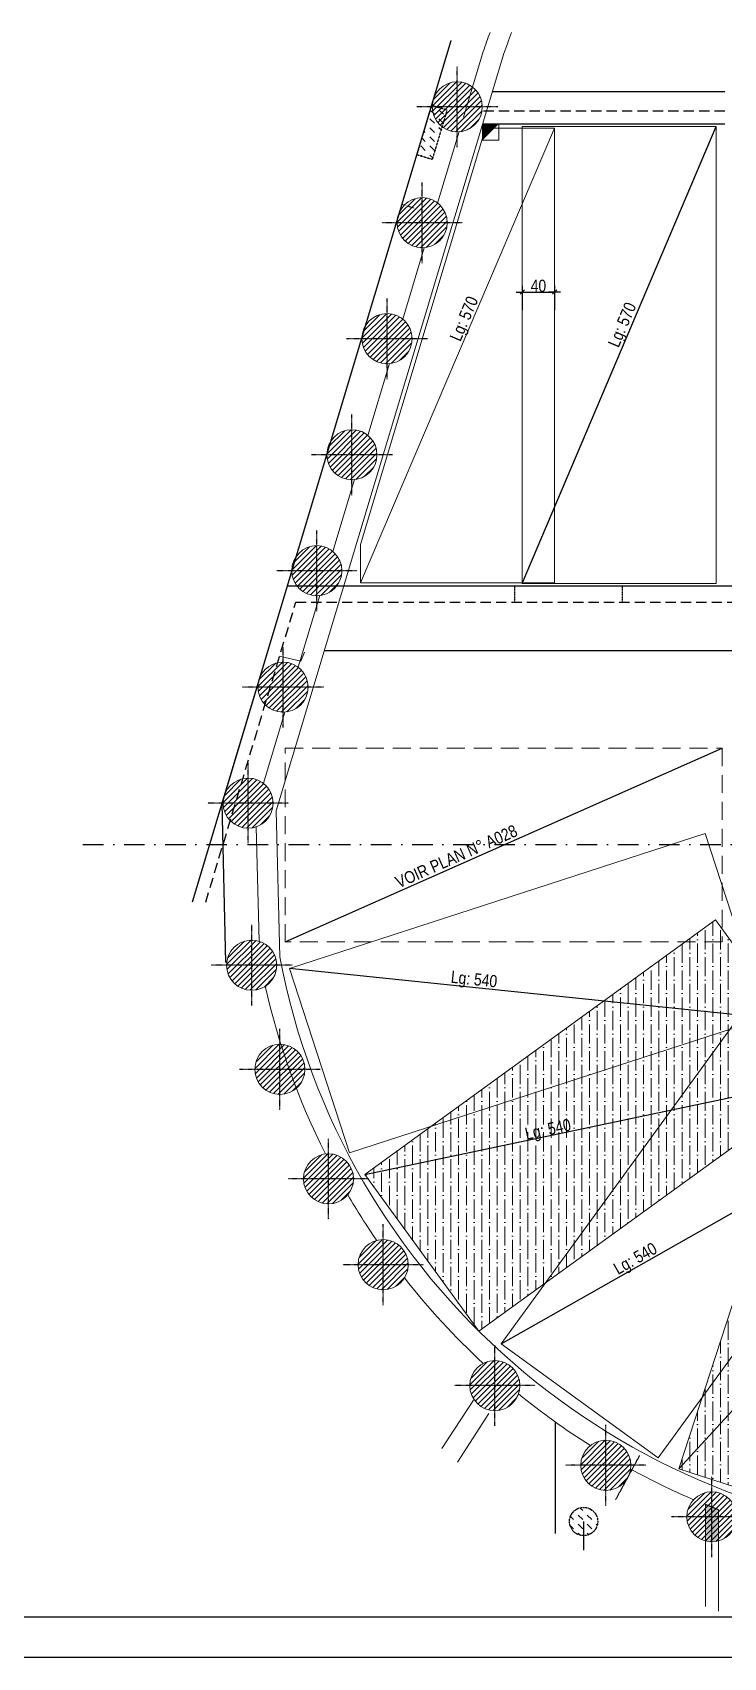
# Model space of a CAD drawing. Header units: metres. Extents: x 41786 to 48013, y -141861 to -137661.
# Drawn here: x 44625 to 45479, y -141861 to -139849 of the extents above; entities that cross this region are included whole.
import ezdxf

# ---------------------------------------------------------------- set-up
doc = ezdxf.new("R2010")
doc.units = ezdxf.units.M
doc.header["$PDMODE"] = 65
for name, pattern in [('CACHE2', [4.7625, 3.175, -1.5875]), ('CACHEx2', [19.05, 12.7, -6.35]), ('INTERROMPU2', [9.525, 6.35, -3.175]), ('TIRETPTX2', [50.8, 25.4, -12.7, 0, -12.7]), ('VW-01', [0.41656, 0.20828, -0.20828])]:
    doc.linetypes.add(name, pattern=pattern)
for name, color, linetype in [('01-Cad  2', 1, 'Continuous'), ('01_cote_gen', 4, 'Continuous'), ('01_isolant ext', 2, 'TIRETPTX2'), ('01_linteaux', 3, 'Continuous'), ('01_murs_coup', 5, 'Continuous'), ('01_murs_sup', 2, 'INTERROMPU2'), ('01_poch_BN', 9, 'Continuous'), ('01_poch_murs', 251, 'Continuous'), ('01_texte', 230, 'Continuous'), ('AA_COTES', 2, 'Continuous')]:
    doc.layers.add(name, color=color, linetype=linetype)
for name, color, linetype, lineweight in [('01_PIEUX', 5, 'Continuous', 60), ('01_résv', 32, 'Continuous', 9), ('B Général', 7, 'Continuous', 5)]:
    doc.layers.add(name, color=color, linetype=linetype, lineweight=lineweight)
doc.styles.add('ARIAL NA', font='ARIALN.TTF')
doc.styles.add('STYLE2', font='ARIALN.TTF')
doc.dimstyles.new('JB50', dxfattribs={"dimscale": 0.1, "dimtxt": 150, "dimasz": 15, "dimexe": 0.1, "dimexo": 0.1, "dimgap": 0.09, "dimtad": 1, "dimdec": 1, "dimdsep": 46, "dimtxsty": 'STYLE2', "dimblk1": 'BOND_G', "dimblk2": 'BOND_D', "dimsah": 1, "dimcen": 1.5, "dimdle": 0.01, "dimse1": 1, "dimse2": 1, "dimclrd": 4, "dimclre": 2, "dimclrt": 6, "dimazin": 2, "dimtfac": 2.333333, "dimtdec": 1, "dimtix": 1, "dimtmove": 2, "dimatfit": 3, "dimldrblk": 'BOND_G', "dimfxl": 1, "dimtolj": 1, "dimtzin": 0, "dimarcsym": 0})
pattern_1 = [(90, (2575.188, 0), (-9.525, 16.66875), [23.8125, -4.7625, 0, -4.7625])]

# ---------------------------------------------------------------- blocks, each defined once
blk = doc.blocks.new('BOND_G')
at = {"layer": 'AA_COTES', "color": 0}
for p, q in [((0, -5), (0, 15)), ((5, 0), (-5, 0)), ((1.8, 1.8), (-1.8, -1.8))]:
    blk.add_line(p, q, dxfattribs=at)
blk = doc.blocks.new('BOND_D')
at = {"layer": 'AA_COTES', "color": 0}
for p, q in [((5, 0), (-5, 0)), ((-1.8, -1.8), (1.8, 1.8)), ((0, 5), (0, -15))]:
    blk.add_line(p, q, dxfattribs=at)
blk = doc.blocks.new('*D22')
at = {"layer": '01_cote_gen', "color": 4, "lineweight": -2, "ltscale": 5, "transparency": 16777216}
blk.add_line((45232.1, -140170.7), (45269.1, -140170.7), dxfattribs=at)
at = {"layer": 'DEFPOINTS', "color": 0, "lineweight": 0, "ltscale": 5, "transparency": 16777216}
for p in [(45270.6, -140170.7), (45230.6, -140201.1), (45270.6, -140201.1)]:
    blk.add_point(p, dxfattribs=at)
at = {"layer": '01_cote_gen', "color": 4, "lineweight": -2, "ltscale": 5, "transparency": 16777216, "xscale": 1.5, "yscale": 1.5, "zscale": 1.5, "rotation": 180}
blk.add_blockref('BOND_G', (45230.6, -140170.7), dxfattribs=at)
at = {"layer": '01_cote_gen', "color": 4, "lineweight": -2, "ltscale": 5, "transparency": 16777216, "xscale": 1.5, "yscale": 1.5, "zscale": 1.5}
blk.add_blockref('BOND_D', (45270.6, -140170.7), dxfattribs=at)
at = {"layer": '01_cote_gen', "color": 6, "lineweight": 0, "ltscale": 5, "transparency": 16777216, "insert": (45250.6, -140163.1), "char_height": 15, "attachment_point": 5, "style": 'STYLE2'}
blk.add_mtext('\\A1;40', dxfattribs=at)

msp = doc.modelspace()

# ---------------------------------------------------------------- hatches: boundary and pattern name
at = {"layer": '01_murs_sup'}
h = msp.add_hatch(dxfattribs=at)
h.set_pattern_fill('DASH', color=256, scale=2.5, angle=135)
h.set_pattern_definition([(135, (45290.317, -130353.021), (-11.22532, 9e-16), [7.9375, -7.9375])])
h.paths.add_polyline_path([(45137.63, -139945.38), (45118.48, -139939.63), (45100.16, -140000.66), (45119.31, -140006.41)])
at = {"layer": '01_murs_sup', "ltscale": 3}
h = msp.add_hatch(dxfattribs=at)
h.set_pattern_fill('DASH', color=256, scale=2.5, angle=135)
h.set_pattern_definition([(135, (22989.409, -130375.017), (-11.2253202, 9e-16), [7.9375, -7.9375])])
h.paths.add_polyline_path([(45323.99, -141692.44, 0.4690029), (45303.3, -141675.23), (45289.92, -141698.05, 0.8486961)])
h.paths.add_polyline_path([(45303.3, -141675.23, 0.3614677), (45288.99, -141692.44, 0.0818436), (45289.92, -141698.05)])
at = {"layer": '01_poch_murs'}
h = msp.add_hatch(dxfattribs=at)
h.set_pattern_fill('ANSI31', color=256, scale=1.5)
h.set_pattern_definition([(45, (26941.55, -131238.1925), (-3.367596, 3.367596), [])])
h.paths.add_polyline_path([(45150.24, -139910.46, 0.4142136), (45119.24, -139941.46), (45150.24, -139941.46)])
h.paths.add_polyline_path([(45150.24, -139941.46), (45119.24, -139941.46, 0.4142136), (45150.24, -139972.46)])
h.paths.add_polyline_path([(45150.24, -139910.46), (45150.24, -139941.46), (45181.24, -139941.46, 0.4142136)])
h.paths.add_polyline_path([(45181.24, -139941.46), (45150.24, -139941.46), (45150.24, -139972.46, 0.4142136)])
h = msp.add_hatch(dxfattribs=at)
h.set_pattern_fill('ANSI31', color=256, scale=1.5)
h.set_pattern_definition([(45, (26898.1426, -131381.6546), (-3.367596, 3.367596), [])])
h.paths.add_polyline_path([(45106.83, -140053.92, 0.4142136), (45075.83, -140084.92), (45106.83, -140084.92)])
h.paths.add_polyline_path([(45106.83, -140084.92), (45075.83, -140084.92, 0.4142136), (45106.83, -140115.92)])
h.paths.add_polyline_path([(45106.83, -140053.92), (45106.83, -140084.92), (45137.83, -140084.92, 0.4142136)])
h.paths.add_polyline_path([(45137.83, -140084.92), (45106.83, -140084.92), (45106.83, -140115.92, 0.4142136)])
h = msp.add_hatch(dxfattribs=at)
h.set_pattern_fill('ANSI31', color=256, scale=1.5)
h.set_pattern_definition([(45, (26854.702, -131525.2266), (-3.367596, 3.367596), [])])
h.paths.add_polyline_path([(45063.39, -140197.49, 0.4142136), (45032.39, -140228.49), (45063.39, -140228.49)])
h.paths.add_polyline_path([(45063.39, -140228.49), (45032.39, -140228.49, 0.4142136), (45063.39, -140259.49)])
h.paths.add_polyline_path([(45063.39, -140197.49), (45063.39, -140228.49), (45094.39, -140228.49, 0.4142136)])
h.paths.add_polyline_path([(45094.39, -140228.49), (45063.39, -140228.49), (45063.39, -140259.49, 0.4142136)])
h = msp.add_hatch(dxfattribs=at)
h.set_pattern_fill('ANSI31', color=256, scale=1.5)
h.set_pattern_definition([(45, (26811.2617, -131668.7986), (-3.367596, 3.367596), [])])
h.paths.add_polyline_path([(45019.95, -140341.07, 0.4142136), (44988.95, -140372.07), (45019.95, -140372.07)])
h.paths.add_polyline_path([(45019.95, -140372.07), (44988.95, -140372.07, 0.4142136), (45019.95, -140403.07)])
h.paths.add_polyline_path([(45019.95, -140341.07), (45019.95, -140372.07), (45050.95, -140372.07, 0.4142136)])
h.paths.add_polyline_path([(45050.95, -140372.07), (45019.95, -140372.07), (45019.95, -140403.07, 0.4142136)])
h = msp.add_hatch(dxfattribs=at)
h.set_pattern_fill('ANSI31', color=256, scale=1.5)
h.set_pattern_definition([(45, (26767.8213, -131812.3707), (-3.367596, 3.367596), [])])
h.paths.add_polyline_path([(44976.51, -140484.64, 0.4142136), (44945.51, -140515.64), (44976.51, -140515.64)])
h.paths.add_polyline_path([(44976.51, -140515.64), (44945.51, -140515.64, 0.4142136), (44976.51, -140546.64)])
h.paths.add_polyline_path([(44976.51, -140484.64), (44976.51, -140515.64), (45007.51, -140515.64, 0.4142136)])
h.paths.add_polyline_path([(45007.51, -140515.64), (44976.51, -140515.64), (44976.51, -140546.64, 0.4142136)])
h = msp.add_hatch(dxfattribs=at)
h.set_pattern_fill('ANSI31', color=256, scale=1.5)
h.set_pattern_definition([(45, (26726.0337, -131956.4337), (-3.367596, 3.367596), [])])
h.paths.add_polyline_path([(44934.73, -140628.7, 0.4142136), (44903.73, -140659.7), (44934.73, -140659.7)])
h.paths.add_polyline_path([(44934.73, -140659.7), (44903.73, -140659.7, 0.4142136), (44934.73, -140690.7)])
h.paths.add_polyline_path([(44934.73, -140628.7), (44934.73, -140659.7), (44965.73, -140659.7, 0.4142136)])
h.paths.add_polyline_path([(44965.73, -140659.7), (44934.73, -140659.7), (44934.73, -140690.7, 0.4142136)])
h = msp.add_hatch(dxfattribs=at)
h.set_pattern_fill('ANSI31', color=256, scale=1.5)
h.set_pattern_definition([(45, (26682.8776, -132100.101), (-3.367596, 3.367596), [])])
h.paths.add_polyline_path([(44891.57, -140772.37, 0.4142136), (44860.57, -140803.37), (44891.57, -140803.37)])
h.paths.add_polyline_path([(44891.57, -140803.37), (44860.57, -140803.37, 0.4142136), (44891.57, -140834.37)])
h.paths.add_polyline_path([(44891.57, -140772.37), (44891.57, -140803.37), (44922.57, -140803.37, 0.4142136)])
h.paths.add_polyline_path([(44922.57, -140803.37), (44891.57, -140803.37), (44891.57, -140834.37, 0.4142136)])
at = {"layer": '01_poch_murs', "lineweight": 0, "ltscale": 5}
h = msp.add_hatch(dxfattribs=at)
h.set_pattern_fill('ANSI36', color=256, scale=3, angle=45)
h.set_pattern_definition(pattern_1)
h.paths.add_polyline_path([(45469.49, -140947.84), (45035.89, -141262.87), (45579.95, -141148.44), (45587.59, -141124.91), (45601.4, -141129.4)])
h.paths.add_polyline_path([(45573.23, -141169.13), (45579.95, -141148.44), (45035.89, -141262.87), (45176.96, -141457.03)])
h.paths.add_polyline_path([(45601.4, -141129.4), (45587.59, -141124.91), (45579.95, -141148.44), (45610.56, -141142)])
h.paths.add_polyline_path([(45233.03, -141230.28), (45298.63, -141216.26), (45292.52, -141187.69), (45226.93, -141201.71)], flags=24)
at = {"layer": '01_poch_murs'}
h = msp.add_hatch(dxfattribs=at)
h.set_pattern_fill('ANSI31', color=256, scale=1.5)
h.set_pattern_definition([(45, (26687.291, -132300.691), (-3.367596, 3.367596), [])])
h.paths.add_polyline_path([(44895.98, -140972.96, 0.4142136), (44864.98, -141003.96), (44895.98, -141003.96)])
h.paths.add_polyline_path([(44895.98, -141003.96), (44864.98, -141003.96, 0.4142136), (44895.98, -141034.96)])
h.paths.add_polyline_path([(44895.98, -140972.96), (44895.98, -141003.96), (44926.98, -141003.96, 0.4142136)])
h.paths.add_polyline_path([(44926.98, -141003.96), (44895.98, -141003.96), (44895.98, -141034.96, 0.4142136)])
h = msp.add_hatch(dxfattribs=at)
h.set_pattern_fill('ANSI31', color=256, scale=1.5)
h.set_pattern_definition([(45, (26722.186, -132429.513), (-3.367596, 3.367596), [])])
h.paths.add_polyline_path([(44930.88, -141101.78, 0.4142136), (44899.88, -141132.78), (44930.88, -141132.78)])
h.paths.add_polyline_path([(44930.88, -141132.78), (44899.88, -141132.78, 0.4142136), (44930.88, -141163.78)])
h.paths.add_polyline_path([(44930.88, -141101.78), (44930.88, -141132.78), (44961.88, -141132.78, 0.4142136)])
h.paths.add_polyline_path([(44961.88, -141132.78), (44930.88, -141132.78), (44930.88, -141163.78, 0.4142136)])
at = {"layer": '01_poch_murs', "lineweight": 0, "ltscale": 5}
h = msp.add_hatch(dxfattribs=at)
h.set_pattern_fill('ANSI36', color=256, scale=3, angle=45)
h.set_pattern_definition(pattern_1)
h.paths.add_polyline_path([(45610.56, -141142), (45579.95, -141148.44), (45573.23, -141169.13)], flags=17)
h.paths.add_polyline_path([(45601.4, -141129.4), (45610.56, -141142), (45573.23, -141169.13), (45424.37, -141627.26), (45794.8, -141222.09), (45787.22, -141198.74), (45800.92, -141194.29), (45800.92, -141194.22)])
h.paths.add_polyline_path([(45800.92, -141245.02), (45800.92, -141240.91), (45794.8, -141222.09), (45424.37, -141627.26), (45652.62, -141701.42)])
h.paths.add_polyline_path([(45808.45, -141221.83), (45801.73, -141214.52), (45801.03, -141215.29), (45801.03, -141241.24), (45801.59, -141242.96)])
h.paths.add_polyline_path([(45815.85, -141199.07), (45801.73, -141214.52), (45808.45, -141221.83)])
h.paths.add_polyline_path([(45815.85, -141199.07), (45801.03, -141194.26), (45801.03, -141213.76), (45801.73, -141214.52)])
h.paths.add_polyline_path([(45800.92, -141194.29), (45787.22, -141198.74), (45800.92, -141213.64)])
h.paths.add_polyline_path([(45787.22, -141198.74), (45794.8, -141222.09), (45800.92, -141215.4), (45800.92, -141213.64)])
h.paths.add_polyline_path([(45538.91, -141513.21), (45584.17, -141463.71), (45562.62, -141444), (45517.36, -141493.51)], flags=24)
at = {"layer": '01_poch_murs'}
h = msp.add_hatch(dxfattribs=at)
h.set_pattern_fill('ANSI31', color=256, scale=1.5)
h.set_pattern_definition([(45, (26782.2786, -132565.0075), (-3.367596, 3.367596), [])])
h.paths.add_polyline_path([(44990.97, -141237.28, 0.4142136), (44959.97, -141268.28), (44990.97, -141268.28)])
h.paths.add_polyline_path([(44990.97, -141268.28), (44959.97, -141268.28, 0.4142136), (44990.97, -141299.28)])
h.paths.add_polyline_path([(44990.97, -141237.28), (44990.97, -141268.28), (45021.97, -141268.28, 0.4142136)])
h.paths.add_polyline_path([(45021.97, -141268.28), (44990.97, -141268.28), (44990.97, -141299.28, 0.4142136)])
h = msp.add_hatch(dxfattribs=at)
h.set_pattern_fill('ANSI31', color=256, scale=1.5)
h.set_pattern_definition([(45, (26849.851, -132671.3017), (-3.367596, 3.367596), [])])
h.paths.add_polyline_path([(45058.54, -141343.57, 0.4142136), (45027.54, -141374.57), (45058.54, -141374.57)])
h.paths.add_polyline_path([(45058.54, -141374.57), (45027.54, -141374.57, 0.4142136), (45058.54, -141405.57)])
h.paths.add_polyline_path([(45058.54, -141343.57), (45058.54, -141374.57), (45089.54, -141374.57, 0.4142136)])
h.paths.add_polyline_path([(45089.54, -141374.57), (45058.54, -141374.57), (45058.54, -141405.57, 0.4142136)])
h = msp.add_hatch(dxfattribs=at)
h.set_pattern_fill('ANSI31', color=256, scale=1.5)
h.set_pattern_definition([(45, (26987.954, -132820.955), (-3.367596, 3.367596), [])])
h.paths.add_polyline_path([(45196.65, -141493.22, 0.4142136), (45165.65, -141524.22), (45196.65, -141524.22)])
h.paths.add_polyline_path([(45196.65, -141524.22), (45165.65, -141524.22, 0.4142136), (45196.65, -141555.22)])
h.paths.add_polyline_path([(45196.65, -141493.22), (45196.65, -141524.22), (45227.65, -141524.22, 0.4142136)])
h.paths.add_polyline_path([(45227.65, -141524.22), (45196.65, -141524.22), (45196.65, -141555.22, 0.4142136)])
h = msp.add_hatch(dxfattribs=at)
h.set_pattern_fill('ANSI31', color=256, scale=1.5)
h.set_pattern_definition([(45, (27125.2985, -132919.6327), (-3.367596, 3.367596), [])])
h.paths.add_polyline_path([(45333.99, -141591.9, 0.4142136), (45302.99, -141622.9), (45333.99, -141622.9)])
h.paths.add_polyline_path([(45333.99, -141622.9), (45302.99, -141622.9, 0.4142136), (45333.99, -141653.9)])
h.paths.add_polyline_path([(45333.99, -141591.9), (45333.99, -141622.9), (45364.99, -141622.9, 0.4142136)])
h.paths.add_polyline_path([(45364.99, -141622.9), (45333.99, -141622.9), (45333.99, -141653.9, 0.4142136)])
h = msp.add_hatch(dxfattribs=at)
h.set_pattern_fill('ANSI31', color=256, scale=1.5)
h.set_pattern_definition([(45, (27256.4294, -132983.306), (-3.367596, 3.367596), [])])
h.paths.add_polyline_path([(45465.12, -141655.57, 0.4142136), (45434.12, -141686.57), (45465.12, -141686.57)])
h.paths.add_polyline_path([(45465.12, -141686.57), (45434.12, -141686.57, 0.4142136), (45465.12, -141717.57)])
h.paths.add_polyline_path([(45465.12, -141655.57), (45465.12, -141686.57), (45496.12, -141686.57, 0.4142136)])
h.paths.add_polyline_path([(45496.12, -141686.57), (45465.12, -141686.57), (45465.12, -141717.57, 0.4142136)])
at = {"layer": '01_poch_murs', "ltscale": 3}
h = msp.add_hatch(color=256, dxfattribs=at)
h.dxf.hatch_style = 1
h.paths.add_polyline_path([(45473.12, -141689.66, -0.0023251), (45465.12, -141686.57), (45465.12, -141717.57, 0.0653474), (45473.12, -141716.52)])
h.paths.add_polyline_path([(45465.12, -141686.57), (45457.12, -141707.07), (45457.12, -141716.52, 0.0653474), (45465.12, -141717.57)])
h.paths.add_polyline_path([(45465.12, -141674.71), (45457.12, -141671.53), (45457.12, -141683.4, 0.0023336), (45465.12, -141686.57)])
h.paths.add_polyline_path([(45469.13, -141676.3), (45465.12, -141674.71), (45465.12, -141686.57)])
h.paths.add_polyline_path([(45465.12, -141686.57), (45457.12, -141686.57), (45457.12, -141707.07)])
h.paths.add_polyline_path([(45473.12, -141677.88), (45469.13, -141676.3), (45465.12, -141686.57), (45473.12, -141686.57)])
h.paths.add_polyline_path([(45457.12, -141683.4), (45457.12, -141686.57), (45465.12, -141686.57, -0.0023336)])
h.paths.add_polyline_path([(45473.12, -141686.57), (45465.12, -141686.57, 0.0023251), (45473.12, -141689.66)], flags=17)

# ---------------------------------------------------------------- linework, layer by layer
at = {"layer": '01-Cad  2'}
for p, q in [((46962.67, -141810.75), (41835.52, -141810.75)), ((46962.67, -141860.75), (41785.52, -141860.75))]:
    msp.add_line(p, q, dxfattribs=at)
at = {"layer": '01_isolant ext'}
msp.add_line((44687.22, -140854.64), (46778.54, -140854.64), dxfattribs=at)
at = {"layer": '01_linteaux'}
for p, q in [((45142.32, -139859.97), (44859.02, -140804.13)), ((45481.03, -139922.95), (45193.63, -139922.95)), ((45481.03, -139962.95), (45181.61, -139962.95)), ((45221, -140534.64), (44939.87, -140534.64)), ((45354.2, -140534.64), (45221, -140534.64)), ((45501.03, -140534.64), (45354.2, -140534.64)), ((45589.37, -140614.64), (44985.85, -140614.64))]:
    msp.add_line(p, q, dxfattribs=at)
at = {"layer": '01_linteaux', "linetype": 'TIRETPTX2', "ltscale": 0.01}
for p, q in [((45150.24, -139991.46), (45150.24, -139891.46)), ((45200.24, -139941.46), (45100.24, -139941.46)), ((45106.83, -140134.92), (45106.83, -140034.92)), ((45156.83, -140084.92), (45056.83, -140084.92)), ((45063.39, -140278.49), (45063.39, -140178.49)), ((45113.39, -140228.49), (45013.39, -140228.49)), ((45019.95, -140422.07), (45019.95, -140322.07)), ((45069.95, -140372.07), (44969.95, -140372.07)), ((44976.51, -140565.64), (44976.51, -140465.64)), ((45026.51, -140515.64), (44926.51, -140515.64)), ((44934.73, -140709.7), (44934.73, -140609.7)), ((44984.73, -140659.7), (44884.73, -140659.7)), ((44891.57, -140853.37), (44891.57, -140753.37)), ((44941.57, -140803.37), (44841.57, -140803.37)), ((44895.98, -141053.96), (44895.98, -140953.96)), ((44945.98, -141003.96), (44845.98, -141003.96)), ((44930.88, -141182.78), (44930.88, -141082.78)), ((44980.88, -141132.78), (44880.88, -141132.78)), ((44990.97, -141318.28), (44990.97, -141218.28)), ((45040.97, -141268.28), (44940.97, -141268.28)), ((45058.54, -141424.57), (45058.54, -141324.57)), ((45108.54, -141374.57), (45008.54, -141374.57)), ((45196.65, -141574.22), (45196.65, -141474.22)), ((45246.65, -141524.22), (45146.65, -141524.22)), ((45333.99, -141672.9), (45333.99, -141572.9)), ((45383.99, -141622.9), (45283.99, -141622.9)), ((45465.12, -141736.57), (45465.12, -141636.57)), ((45515.12, -141686.57), (45415.12, -141686.57))]:
    msp.add_line(p, q, dxfattribs=at)
at = {"layer": '01_linteaux', "linetype": 'Continuous'}
msp.add_line((44939.87, -140534.64), (44822.38, -140926.05), dxfattribs=at)
at = {"layer": '01_linteaux', "linetype": 'Continuous', "ltscale": 0.05}
for p, q in [((44859.02, -140804.13), (44863.77, -141000.47)), ((45271.49, -141569.23), (45271.49, -141707.23))]:
    msp.add_line(p, q, dxfattribs=at)
at = {"layer": '01_linteaux', "linetype": 'CACHEx2', "ltscale": 0.05}
msp.add_line((45346.18, -141665.39), (45375.78, -141610.91), dxfattribs=at)
at = {"layer": '01_murs_coup', "linetype": 'Continuous', "lineweight": 5}
for p, q in [((45207.87, -139875.54), (44926.26, -140813.02)), ((45182.29, -139872.92), (45157.82, -139954.48)), ((45152.48, -139972.07), (45125.99, -140060.55)), ((45230.56, -139965.95), (45470.56, -139965.95)), ((45230.56, -139965.95), (45230.56, -140531.64)), ((45470.56, -139965.95), (45470.56, -140531.64)), ((45109.41, -140115.82), (45082.84, -140204.35)), ((45066.34, -140259.35), (45039.69, -140348.16)), ((45023.27, -140402.89), (44996.54, -140491.97)), ((45470.56, -140531.64), (45230.56, -140531.64)), ((44980.2, -140546.42), (44953.59, -140635.1)), ((44936.92, -140690.62), (44910.44, -140778.78)), ((44926.26, -140813.02), (44930.62, -140993.45)), ((44901.73, -140832.66), (44905.15, -140974.35)), ((44942.69, -141007.91), (45456.92, -140840.83)), ((45456.92, -140840.83), (45531.08, -141069.08)), ((45016.86, -141236.16), (44942.69, -141007.91)), ((45204.5, -141472.43), (45514.52, -141045.73)), ((45531.08, -141069.08), (45016.86, -141236.16)), ((45708.68, -141186.8), (45398.67, -141613.5)), ((45398.67, -141613.5), (45204.5, -141472.43)), ((45457.12, -141797.53), (45457.12, -141671.53)), ((45473.12, -141803.21), (45473.12, -141677.88))]:
    msp.add_line(p, q, dxfattribs=at)
at = {"layer": '01_murs_coup', "linetype": 'CACHE2', "lineweight": 5, "ltscale": 7}
for p, q in [((44937.34, -140975.17), (44937.34, -140735.17)), ((44937.34, -140735.17), (45478.03, -140735.17)), ((45478.03, -140735.17), (45478.03, -140975.17)), ((45478.03, -140975.17), (44937.34, -140975.17))]:
    msp.add_line(p, q, dxfattribs=at)
at = {"layer": '01_murs_coup', "linetype": 'Continuous', "lineweight": 5}
for centre, radius, start, end in [((46317.83, -140269.26), 1202.73, 159.57348, 160.75961), ((46317.83, -140269.26), 1177.73, 159.11985, 160.46959), ((45801.03, -140827.94), 886, 190.7667, 343.38595), ((45801.03, -140827.94), 911, 192.81788, 206.71595), ((45801.03, -140827.94), 911, 210.33993, 214.54921), ((45801.03, -140827.94), 911, 218.17319, 227.22976), ((45801.03, -140827.94), 911, 230.85374, 237.75402), ((45801.03, -140827.94), 911, 241.378, 246.82221)]:
    msp.add_arc(centre, radius, start, end, dxfattribs=at)
at = {"layer": '01_murs_sup', "ltscale": 0.05}
for p, q in [((45118.48, -139939.63), (45100.16, -140000.66)), ((45118.48, -139939.63), (45137.63, -139945.38)), ((45137.63, -139945.38), (45119.31, -140006.41)), ((45100.16, -140000.66), (45119.31, -140006.41)), ((45100.16, -140000.66), (45119.31, -140006.41)), ((45221, -140534.64), (45221, -140554.64)), ((45354.2, -140534.64), (45354.2, -140554.64))]:
    msp.add_line(p, q, dxfattribs=at)
at = {"layer": '01_murs_sup', "ltscale": 2}
for p, q in [((45481.03, -139946.95), (45181.61, -139946.95)), ((44839.08, -140926.05), (44950.57, -140554.64)), ((44950.57, -140554.64), (45689.67, -140554.64))]:
    msp.add_line(p, q, dxfattribs=at)
at = {"layer": '01_murs_sup', "ltscale": 0.05}
msp.add_circle((45306.49, -141692.44), 17.5, dxfattribs=at)
at = {"layer": '01_PIEUX', "color": 2, "linetype": 'Continuous', "lineweight": 5}
for p, q in [((45131.33, -141602.18), (45170.13, -141542.2)), ((45150.35, -141618.79), (45189.26, -141558.66))]:
    msp.add_line(p, q, dxfattribs=at)
at = {"layer": '01_PIEUX', "linetype": 'Continuous', "lineweight": 5}
for centre in [(45150.24, -139941.46), (45106.83, -140084.92), (45063.39, -140228.49), (45019.95, -140372.07), (44976.51, -140515.64), (44934.73, -140659.7), (44891.57, -140803.37), (44895.98, -141003.96), (44930.88, -141132.78), (44990.97, -141268.28), (45058.54, -141374.57), (45196.65, -141524.22), (45333.99, -141622.9), (45465.12, -141686.57)]:
    msp.add_circle(centre, 31, dxfattribs=at)
at = {"layer": '01_poch_BN', "ltscale": 3}
msp.add_line((45306.49, -141692.44), (45306.49, -141727.99), dxfattribs=at)
at = {"layer": '01_poch_murs', "lineweight": 0}
for p, q in [((45030.56, -140530.55), (45270.56, -139967.95)), ((45185.33, -139967.95), (45030.56, -140483.19)), ((45270.56, -139967.95), (45185.33, -139967.95)), ((45270.56, -139967.95), (45270.56, -140530.55)), ((45030.56, -140483.19), (45030.56, -140530.55)), ((45270.56, -140530.55), (45030.56, -140530.55)), ((45035.89, -141262.87), (45469.49, -140947.84)), ((45469.49, -140947.84), (45610.56, -141142)), ((45424.37, -141627.26), (45587.59, -141124.91)), ((45610.56, -141142), (45176.96, -141457.03)), ((45176.96, -141457.03), (45035.89, -141262.87)), ((45652.62, -141701.42), (45424.37, -141627.26))]:
    msp.add_line(p, q, dxfattribs=at)
at = {"layer": '01_poch_murs', "ltscale": 3}
msp.add_line((45473.12, -141677.88), (45457.12, -141671.53), dxfattribs=at)
at = {"layer": '01_résv'}
for p, q in [((45181.61, -139982.95), (45181.61, -139962.95)), ((45181.61, -139962.95), (45201.61, -139962.95)), ((45201.61, -139962.95), (45201.61, -139982.95)), ((45201.61, -139982.95), (45181.61, -139982.95))]:
    msp.add_line(p, q, dxfattribs=at)
msp.add_solid([(45181.61, -139982.95), (45181.61, -139962.95), (45201.61, -139962.95)], dxfattribs=at)
at = {"layer": '01_texte'}
for p, q in [((45230.56, -140531.64), (45470.56, -139965.95)), ((44937.34, -140975.17), (45478.03, -140735.17)), ((45531.08, -141069.08), (44942.69, -141007.91)), ((45035.89, -141262.87), (45610.56, -141142)), ((45204.5, -141472.43), (45708.68, -141186.8)), ((45424.37, -141627.26), (45815.85, -141199.07))]:
    msp.add_line(p, q, dxfattribs=at)
at = {"layer": 'B Général', "color": 98, "linetype": 'Continuous', "lineweight": 13, "true_color": 0x004400}
for p, q in [((44956.74, -140627.53), (44930.59, -140621.2)), ((44961.29, -140616.32), (44956.74, -140627.53))]:
    msp.add_line(p, q, dxfattribs=at)
at = {"layer": 'B Général', "color": 7, "linetype": 'VW-01', "lineweight": 5, "flags": 128}
msp.add_lwpolyline([(45142.73, -139858.85), (45081.67, -140062.25), (45097, -140066.85)], dxfattribs=at)

# ---------------------------------------------------------------- texts
at = {"layer": '01_texte', "style": 'ARIAL NA'}
for s, rotation, p in [('Lg: 570', 66.89733, (45154.07, -140232.93)), ('Lg: 570', 67.0103, (45349.67, -140240.48)), ('VOIR PLAN N° A028', 23.93547, (45078.03, -140908.92)), ('Lg: 540', 354.06453, (45141.78, -141025.55)), ('Lg: 540', 12.06453, (45235.86, -141220.19)), ('Lg: 540', 29.53274, (45349.01, -141387.45))]:
    msp.add_text(s, height=15, rotation=rotation, dxfattribs=at).set_placement(p)

# ---------------------------------------------------------------- dimensions: what is measured, and where the dimension line sits
at = {"layer": '01_cote_gen', "lineweight": 0, "ltscale": 5}
dim = msp.add_linear_dim(base=(45270.56, -140170.74), p1=(45230.56, -140201.06), p2=(45270.56, -140201.06), dimstyle='JB50', dxfattribs=at)
dim.commit()
dim.dimension.update_dxf_attribs({"geometry": '*D22', "text_midpoint": (45250.56, -140163.08)})

doc.saveas('drawing.dxf')
